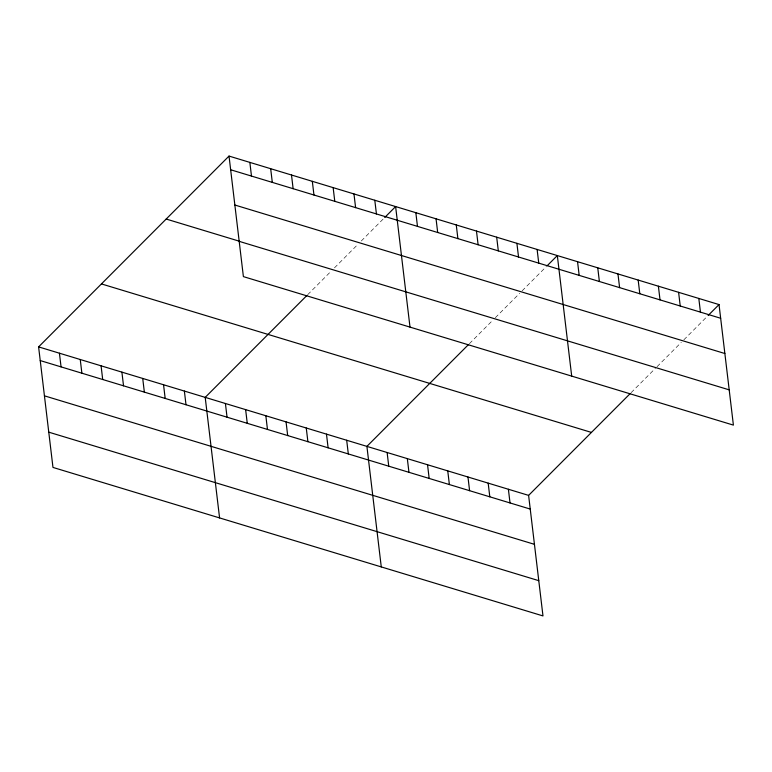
<?xml version="1.0" encoding="UTF-8"?>
<svg xmlns="http://www.w3.org/2000/svg" width="772" height="772" viewBox="0 0 772 772"><rect width="100%" height="100%" fill="white"/><g stroke="black" fill="none" stroke-linecap="round" stroke-linejoin="round"><path stroke-width="0.58" stroke-dasharray="3.86 2.9" d="M307.7 294.672L331.169 271.155M334.459 267.855L357.918 244.348M361.277 240.989L383.057 219.161M469.395 343.675L492.864 320.158M495.325 317.697L519.624 293.35M522.133 290.832L546.431 266.485M631.1 392.678L655.38 368.35M657.03 366.7L681.319 342.353M683.838 339.834L706.457 317.167"/><path stroke-width="1.16" d="M630.29 393.488L528.608 495.383L542.977 615.921L52.969 467.427L38.6 346.889L229.023 156.079L719.031 304.573L733.4 425.111L243.392 276.617L229.023 156.079M306.889 295.483L205.198 397.377L219.576 517.916M384.736 217.482L395.621 206.568L410 327.106M468.585 344.486L366.903 446.38L381.272 566.918M547.271 265.645L557.326 255.571L571.695 376.109M708.136 315.487L719.031 304.573M230.654 169.763L720.662 318.257M234.862 205.024L724.86 353.518M166.183 219.045L239.619 241.298M239.195 241.356L729.193 389.85M101.441 283.922L591.439 432.416M38.6 346.889L528.608 495.383M40.231 360.572L530.239 509.066M44.438 395.833L534.436 544.328M48.771 432.166L538.769 580.66M698.814 298.446L700.445 312.129M678.598 292.327L680.238 306.002M658.391 286.2L660.021 299.883M638.174 280.072L639.805 293.756M617.967 273.944L619.598 287.628M597.75 267.826L599.381 281.5M577.543 261.698L579.174 275.382M537.109 249.443L538.75 263.127M516.902 243.325L518.533 256.999M496.686 237.197L498.316 250.881M508.391 489.265L510.022 502.948M476.478 231.069L478.109 244.753M488.174 483.137L489.805 496.821M456.262 224.941L457.892 238.625M467.967 477.009L469.598 490.693M436.055 218.823L437.685 232.497M447.75 470.881L449.381 484.565M415.838 212.696L417.469 226.379M427.543 464.763L429.174 478.447M407.327 458.636L408.957 472.319M374.796 200.257L376.427 213.94M387.119 452.508L388.75 466.192M353.972 193.946L355.602 207.629M333.147 187.635L334.778 201.318M346.686 440.262L348.317 453.946M312.322 181.323L313.953 195.007M326.479 434.134L328.11 447.818M291.498 175.012L293.128 188.696M306.262 428.006L307.893 441.69M270.673 168.701L272.304 182.385M286.055 421.879L287.686 435.562M249.848 162.39L251.479 176.074M265.838 415.761L267.469 429.444M245.631 409.633L247.262 423.317M225.414 403.505L227.045 417.189M184.373 391.066L186.004 404.75M163.548 384.755L165.179 398.439M142.724 378.444L144.354 392.128M121.899 372.133L123.53 385.817M101.074 365.822L102.705 379.506M80.249 359.511L81.88 373.194M59.425 353.2L61.056 366.883"/></g></svg>
